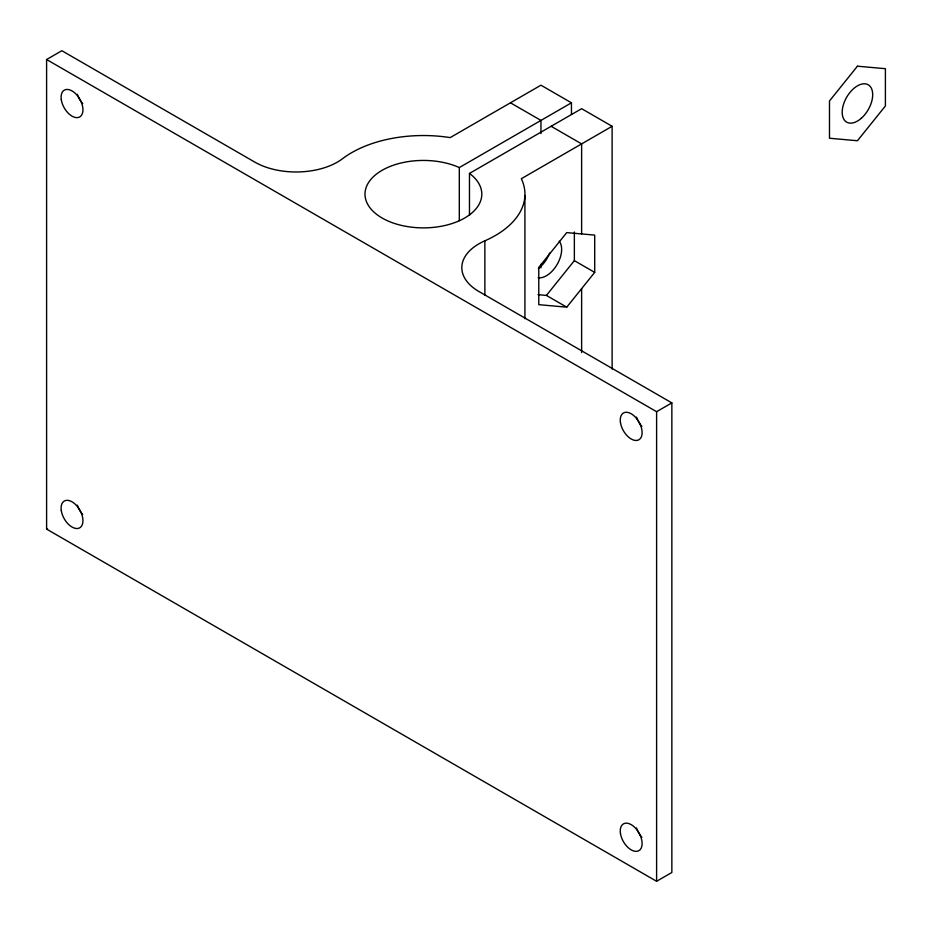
<?xml version="1.0" encoding="UTF-8"?>
<svg xmlns="http://www.w3.org/2000/svg" width="932" height="932" viewBox="0 0 932 932"><rect width="100%" height="100%" fill="white"/><g stroke="black" fill="none" stroke-linecap="round" stroke-linejoin="round"><path stroke-width="1.4" d="M538.02 294.675L546.408 295.421L574.357 260.645L574.357 231.975M566.738 307.164L594.698 272.389L594.698 235.109L566.738 232.604L538.778 267.391L538.778 304.671L566.738 307.164L546.408 295.421M612.126 369.072L612.126 126.286L521.349 178.699A101.541 58.623 0 0 1 484.873 240.817A58.413 33.727 0 0 0 478.92 291.506L671.856 402.892L671.856 872.48L656.606 881.288L46.6 529.108L46.6 59.52L61.85 50.712L254.774 162.098A58.413 33.727 0 0 0 342.58 158.673A101.541 58.623 0 0 1 450.179 137.61L540.956 85.196L571.456 102.811L571.456 114.438M612.126 126.286L581.626 108.683L469.472 173.422A58.413 33.727 0 0 1 436.188 227.059A58.413 33.727 0 0 1 366.404 186.773A58.413 33.727 0 0 1 459.313 167.562L571.456 102.811M46.6 529.108L47.555 528.549M46.6 59.52L656.606 411.699L671.856 402.892M510.456 102.811L540.956 120.414L540.956 133.521M551.127 126.286L581.626 143.901L581.626 233.944M574.357 260.645L594.698 272.389M656.606 411.699L656.606 881.288M581.626 288.652L581.626 352.552M540.956 264.35L540.956 267.845M524.914 195.522L524.914 318.721M484.873 240.817L484.873 295.327M469.472 173.422L469.472 215.35M459.313 167.562L459.313 220.663M549.589 253.085A21.564 12.454 -60 0 1 538.358 268.498M559.235 241.225A21.564 12.454 -60 0 1 557.185 264.373A21.564 12.454 -60 0 1 538.16 277.724M641.892 426.425A15.46 8.924 60 0 1 636.498 417.07M641.892 837.309A15.46 8.924 60 0 1 636.498 827.954M82.727 514.487A15.46 8.924 60 0 1 77.321 505.121M82.727 103.592A15.46 8.924 60 0 1 77.321 94.237M857.44 66.195L829.48 100.971L829.48 138.251L857.44 140.744L885.4 105.968L885.4 68.688L857.44 66.195M861.389 118.201A21.564 12.454 -60 0 0 868.228 84.789A21.564 12.454 -60 0 0 842.714 107.413A21.564 12.454 -60 0 0 861.389 118.201M620.456 422.569A15.46 8.924 60 0 0 638.338 440.044A15.46 8.924 60 0 0 634.762 416.511A15.46 8.924 60 0 0 620.456 422.569M620.456 833.453A15.46 8.924 60 0 0 638.338 850.928A15.46 8.924 60 0 0 634.762 827.395A15.46 8.924 60 0 0 620.456 833.453M61.291 510.62A15.46 8.924 60 0 0 79.173 528.095A15.46 8.924 60 0 0 75.597 504.562A15.46 8.924 60 0 0 61.291 510.62M61.291 99.736A15.46 8.924 60 0 0 79.173 117.211A15.46 8.924 60 0 0 75.597 93.678A15.46 8.924 60 0 0 61.291 99.736"/></g></svg>
